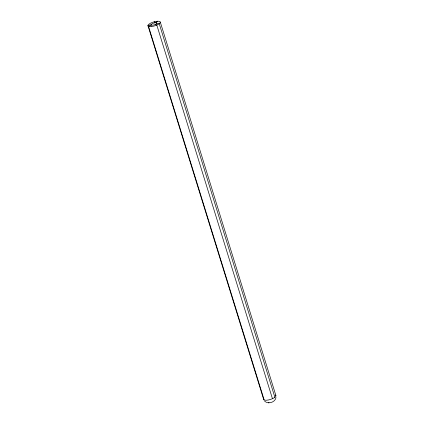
<?xml version="1.0" encoding="UTF-8"?>
<svg xmlns="http://www.w3.org/2000/svg" width="424" height="424" viewBox="0 0 424 424"><rect width="100%" height="100%" fill="white"/><g stroke="black" fill="none" stroke-linecap="round" stroke-linejoin="round"><path stroke-width="0.64" d="M263.569 399.09L147.918 25.482L151.246 24.645A2.979 0.938 -17.2 0 1 154.304 22.891L154.543 21.688M276.035 397.617C275.377 400.855 271.954 402.869 268.8 402.795M154.304 22.891L155.703 22.673L157.574 21.211M274.879 397.315L159.228 23.702L156.467 23.824L155.348 24.465A2.979 0.938 -17.2 0 1 151.527 25.064L148.522 26.394L264.178 400.007M264.629 401.168L266.378 402.323L268.652 402.789M268.418 402.784L269.002 402.8M155.348 24.465L156.806 25.09L272.457 398.703M151.527 25.064L151.246 24.645M160.261 22.006L275.913 395.619M155.703 22.673A2.979 0.938 -17.2 0 1 156.467 23.824M275.839 395.459A6.455 2.035 -17.2 0 1 270.385 399.477A6.455 2.035 -17.2 0 1 263.553 399.281M275.324 395.073A6.455 2.035 -17.2 0 1 275.711 395.311M151.082 26.611A6.455 2.035 -17.2 0 0 160.293 22.186A6.455 2.035 -17.2 0 0 150.918 22.981A6.455 2.035 -17.2 0 0 151.082 26.611"/></g></svg>
